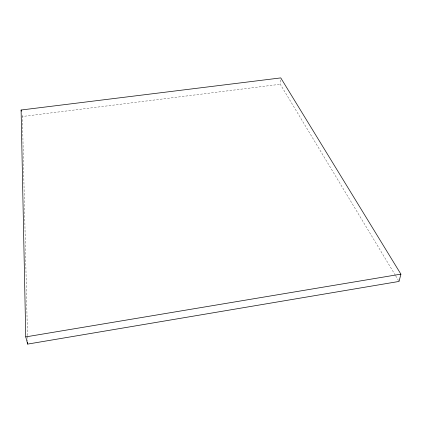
<?xml version="1.0" encoding="UTF-8"?>
<svg xmlns="http://www.w3.org/2000/svg" width="422" height="422" viewBox="0 0 422 422"><rect width="100%" height="100%" fill="white"/><g stroke="black" fill="none" stroke-linecap="round" stroke-linejoin="round"><path stroke-width="0.32" stroke-dasharray="2.11 1.58" d="M395.33 275.244L280.292 84.273L280.625 79.816M27.462 335.543L22.419 116.488L280.292 84.273M395.667 275.803L399.059 281.437M22.181 115.311L22.419 116.488M27.477 336.202L27.583 340.807"/><path stroke-width="0.63" d="M400.9 274.147L399.059 281.437L27.657 344.094L25.758 336.893L21.1 110.015L280.767 77.906L400.9 274.147L25.758 336.893M21.1 110.015L21.343 111.192M27.615 342.121L27.657 344.094"/></g></svg>
